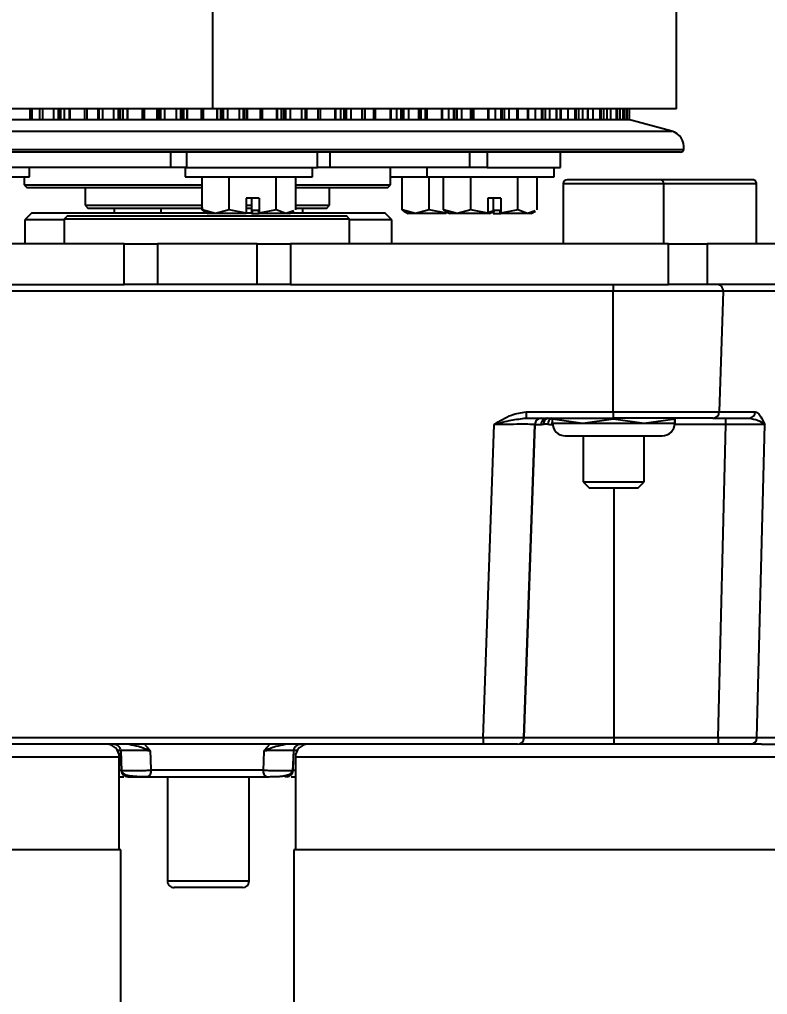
# Model space of a CAD drawing. Header units: inches. Extents: x 0 to 11, y 0 to 8.4.
# Drawn here: x 4.0882 to 4.2793, y 6.2999 to 6.5491 of the extents above; entities that cross this region are included whole.
import ezdxf

# ---------------------------------------------------------------- set-up
doc = ezdxf.new("R2010")
doc.units = ezdxf.units.IN
doc.header["$MEASUREMENT"] = 0
doc.header["$PDSIZE"] = -1
doc.layers.add('DIM', color=3, linetype='Continuous')
doc.layers.add('OBJ', color=50, linetype='Continuous')
doc.dimstyles.get("Standard").update_dxf_attribs({"dimtxt": 0.18, "dimasz": 0.18, "dimexe": 0.18, "dimexo": 0.0625, "dimgap": 0.09, "dimtad": 0, "dimtih": 1, "dimtoh": 1, "dimdec": 4, "dimzin": 0, "dimdsep": 46, "dimtxsty": 'Standard', "dimcen": 0.09, "dimadec": 0, "dimazin": 0, "dimtfac": 1, "dimtdec": 4, "dimtofl": 0, "dimtmove": 0, "dimatfit": 3, "dimfxl": 1, "dimtolj": 1, "dimtzin": 0, "dimarcsym": 0})

# ---------------------------------------------------------------- blocks, each defined once
blk = doc.blocks.new('*D4')
at = {"layer": 'Defpoints', "color": 0, "transparency": 16777216}
for p in [(4.136179561686825, 7.075144194756748), (2.390624809930644, 6.845977528089745), (4.136179775280899, 6.845977528089745)]:
    blk.add_point(p, dxfattribs=at)
at = {"layer": 'DIM', "color": 0, "lineweight": -2, "transparency": 16777216}
for p, q in [((2.390624809930644, 7.205144194756748), (2.390624809930644, 7.335144194756748)), ((4.086179561686826, 7.075144194756748), (2.265624809930644, 7.075144194756748)), ((4.086179775280899, 6.845977528089745), (2.265624809930644, 6.845977528089745)), ((2.390624809930644, 6.715977528089745), (2.390624809930644, 6.585977528089745)), ((2.390624809930644, 6.585977528089745), (2.260624809930644, 6.585977528089745))]:
    blk.add_line(p, q, dxfattribs=at)
at = {"layer": 'DIM', "color": 0, "transparency": 16777216}
for points in [[(2.368958143263977, 7.205144194756748), (2.41229147659731, 7.205144194756748), (2.390624809930644, 7.075144194756748)], [(2.368958143263978, 6.715977528089745), (2.412291476597311, 6.715977528089745), (2.390624809930644, 6.845977528089745)]]:
    blk.add_solid(points, dxfattribs=at)
at = {"layer": 'DIM', "color": 0, "transparency": 16777216, "insert": (2.013124809930646, 6.585977528089742), "char_height": 0.125, "attachment_point": 5}
blk.add_mtext('\\A1;2.75', dxfattribs=at)

msp = doc.modelspace()

# ---------------------------------------------------------------- linework, layer by layer
at = {"color": 7, "linetype": 'Continuous', "lineweight": 25}
for p, q in [((4.137624584524406, 6.526267062210901), (4.137624584524422, 6.575479660636097)), ((4.25605475829323, 6.526267062210864), (4.256054758293245, 6.575479660636061)), ((4.137624584524406, 6.526267062210901), (3.969513108614352, 6.526267062210952)), ((4.09084622572786, 6.526267062210915), (4.09084622572786, 6.523540028089752)), ((4.091338550888675, 6.526267062210915), (4.091338550888675, 6.523540028089752)), ((4.093296194066358, 6.526267062210914), (4.093296194066358, 6.523540028089752)), ((4.093337085103795, 6.526267062210914), (4.093337085103795, 6.523540028089752)), ((4.094095431053186, 6.526267062210914), (4.094095431053186, 6.523540028089752)), ((4.09684510680378, 6.526267062210914), (4.09684510680378, 6.523540028089752)), ((4.09804789549021, 6.526267062210914), (4.09804789549021, 6.523540028089752)), ((4.098536475554452, 6.526267062210913), (4.098536475554452, 6.523540028089752)), ((4.098673712775187, 6.526267062210914), (4.098673712775187, 6.523540028089752)), ((4.099583874616545, 6.526267062210913), (4.099583874616545, 6.523540028089752)), ((4.10085796128682, 6.526267062210913), (4.10085796128682, 6.523540028089752)), ((4.101020457120418, 6.526267062210913), (4.101020457120418, 6.523540028089752)), ((4.104827703136685, 6.526267062210911), (4.104827703136685, 6.523540028089752)), ((4.10535107243679, 6.526267062210911), (4.10535107243679, 6.523540028089752)), ((4.108220749915802, 6.52626706221091), (4.108220749915802, 6.523540028089752)), ((4.108296149218615, 6.52626706221091), (4.108296149218615, 6.523540028089752)), ((4.1083377551746, 6.52626706221091), (4.1083377551746, 6.523540028089752)), ((4.108467702465028, 6.52626706221091), (4.108467702465028, 6.523540028089752)), ((4.109358390979017, 6.52626706221091), (4.109358390979017, 6.523540028089752)), ((4.112244501076326, 6.526267062210909), (4.112244501076326, 6.523540028089752)), ((4.113412255443612, 6.526267062210908), (4.113412255443612, 6.523540028089752)), ((4.113827536846018, 6.526267062210908), (4.113827536846018, 6.523540028089752)), ((4.11392416618116, 6.526267062210908), (4.11392416618116, 6.523540028089752)), ((4.114586056789428, 6.526267062210908), (4.114586056789428, 6.523540028089752)), ((4.115654044057641, 6.526267062210908), (4.115654044057641, 6.523540028089752)), ((4.115800359910041, 6.526267062210908), (4.115800359910041, 6.523540028089752)), ((4.119509534029477, 6.526267062210906), (4.119509534029477, 6.523540028089752)), ((4.12005225626355, 6.526267062210906), (4.12005225626355, 6.523540028089752)), ((4.123266902160616, 6.526267062210906), (4.123266902160616, 6.523540028089752)), ((4.123367278232795, 6.526267062210906), (4.123367278232795, 6.523540028089752)), ((4.123911011538494, 6.526267062210906), (4.123911011538494, 6.523540028089752)), ((4.123991244138652, 6.526267062210906), (4.123991244138652, 6.523540028089752)), ((4.12421736174015, 6.526267062210906), (4.12421736174015, 6.523540028089752)), ((4.125220496309153, 6.526267062210906), (4.125220496309153, 6.523540028089752)), ((4.128178569822758, 6.526267062210904), (4.128178569822758, 6.523540028089752)), ((4.129285204167991, 6.526267062210904), (4.129285204167991, 6.523540028089752)), ((4.129617910208263, 6.526267062210904), (4.129617910208263, 6.523540028089752)), ((4.12967177311814, 6.526267062210904), (4.12967177311814, 6.523540028089752)), ((4.13007060695087, 6.526267062210904), (4.13007060695087, 6.523540028089752)), ((4.130908637746245, 6.526267062210904), (4.130908637746245, 6.523540028089752)), ((4.131035505163084, 6.526267062210904), (4.131035505163084, 6.523540028089752)), ((4.134563750565088, 6.526267062210903), (4.134563750565088, 6.523540028089752)), ((4.135113702215241, 6.526267062210901), (4.135113702215241, 6.523540028089752)), ((4.25605475829323, 6.526267062210864), (4.137624584524406, 6.526267062210901)), ((4.138601506653062, 6.5262670622109), (4.138601506653062, 6.523540028089752)), ((4.13872461725902, 6.5262670622109), (4.138724617259021, 6.523540028089752)), ((4.139519776212583, 6.5262670622109), (4.139519776212583, 6.523540028089752)), ((4.139870876448244, 6.5262670622109), (4.139870876448244, 6.523540028089752)), ((4.139917004747486, 6.5262670622109), (4.139917004747486, 6.523540028089752)), ((4.140234241566485, 6.5262670622109), (4.140234241566485, 6.523540028089752)), ((4.141327413821862, 6.526267062210899), (4.141327413821862, 6.523540028089752)), ((4.144291372277536, 6.526267062210899), (4.144291372277536, 6.523540028089752)), ((4.145312166218103, 6.526267062210899), (4.145312166218103, 6.523540028089752)), ((4.14555486479308, 6.526267062210898), (4.14555486479308, 6.523540028089752)), ((4.145564758069292, 6.526267062210898), (4.145564758069292, 6.523540028089752)), ((4.145691625837714, 6.526267062210898), (4.145691625837714, 6.523540028089752)), ((4.146280979937086, 6.526267062210898), (4.146280979937086, 6.523540028089752)), ((4.146385564909914, 6.526267062210898), (4.146385564909914, 6.523540028089752)), ((4.149654066422456, 6.526267062210897), (4.149654066422456, 6.523540028089752)), ((4.150198962477591, 6.526267062210897), (4.150198962477591, 6.523540028089752)), ((4.153882013668451, 6.526267062210896), (4.153882013668451, 6.523540028089752)), ((4.154025108720685, 6.526267062210896), (4.154025108720685, 6.523540028089752)), ((4.15505393078505, 6.526267062210895), (4.15505393078505, 6.523540028089752)), ((4.155670103091814, 6.526267062210895), (4.155670103091814, 6.523540028089752)), ((4.155759281825627, 6.526267062210895), (4.155759281825627, 6.523540028089752)), ((4.156160551315809, 6.526267062210895), (4.156160551315809, 6.523540028089752)), ((4.157319341595787, 6.526267062210895), (4.157319341595787, 6.523540028089752)), ((4.160222975059426, 6.526267062210894), (4.160222975059426, 6.523540028089752)), ((4.161135125745504, 6.526267062210894), (4.161135125745504, 6.523540028089752)), ((4.161282395370072, 6.526267062210894), (4.161282395370072, 6.523540028089752)), ((4.161427677907652, 6.526267062210894), (4.161427677907652, 6.523540028089752)), ((4.161507644180997, 6.526267062210894), (4.161507644180997, 6.523540028089752)), ((4.164443388881322, 6.526267062210892), (4.164443388881322, 6.523540028089752)), ((4.164971057263983, 6.526267062210892), (4.164971057263983, 6.523540028089752)), ((4.168767081930335, 6.526267062210891), (4.168767081930335, 6.523540028089752)), ((4.168926964921837, 6.526267062210891), (4.168926964921837, 6.523540028089752)), ((4.170166467912162, 6.52626706221089), (4.170166467912162, 6.523540028089752)), ((4.17103394801889, 6.52626706221089), (4.17103394801889, 6.523540028089752)), ((4.171164185081726, 6.52626706221089), (4.171164185081726, 6.523540028089752)), ((4.171640523545758, 6.52626706221089), (4.171640523545758, 6.523540028089752)), ((4.172839046390325, 6.52626706221089), (4.172839046390325, 6.523540028089752)), ((4.175617492488461, 6.52626706221089), (4.175617492488461, 6.523540028089752)), ((4.176400623981007, 6.52626706221089), (4.176400623981007, 6.523540028089752)), ((4.176454181282138, 6.523540028089752), (4.176454181282138, 6.52626706221089)), ((4.178601348916576, 6.526267062210889), (4.178601348916576, 6.523540028089752)), ((4.17910000238704, 6.526267062210889), (4.17910000238704, 6.523540028089752)), ((4.182924203610581, 6.526267062210887), (4.182924203610581, 6.523540028089752)), ((4.183097303019517, 6.526267062210887), (4.183097303019517, 6.523540028089752)), ((4.184519798487218, 6.526267062210886), (4.184519798487218, 6.523540028089752)), ((4.185619208321793, 6.526267062210886), (4.185619208321793, 6.523540028089752)), ((4.185787594432877, 6.526267062210886), (4.185787594432877, 6.523540028089752)), ((4.186328361256598, 6.526267062210886), (4.186328361256598, 6.523540028089752)), ((4.187539843645905, 6.526267062210886), (4.187539843645905, 6.523540028089752)), ((4.190131036483951, 6.526267062210885), (4.190131036483951, 6.523540028089752)), ((4.190767654919507, 6.526267062210885), (4.190767654919507, 6.523540028089752)), ((4.190772046370876, 6.523540028089752), (4.190772046370876, 6.526267062210885)), ((4.191811681096355, 6.526267062210884), (4.191811681096355, 6.523540028089752)), ((4.192270180560091, 6.526267062210884), (4.192270180560091, 6.523540028089752)), ((4.19603713200479, 6.526267062210882), (4.19603713200479, 6.523540028089752)), ((4.196219581076403, 6.526267062210882), (4.196219581076403, 6.523540028089752)), ((4.197793292823333, 6.526267062210882), (4.197793292823333, 6.523540028089752)), ((4.199100073386772, 6.526267062210882), (4.199100073386772, 6.523540028089752)), ((4.199302847078632, 6.526267062210882), (4.199302847078632, 6.523540028089752)), ((4.19989596242479, 6.526267062210882), (4.19989596242479, 6.523540028089752)), ((4.201093341844176, 6.526267062210882), (4.201093341844176, 6.523540028089752)), ((4.203439398455945, 6.526267062210881), (4.203439398455945, 6.523540028089752)), ((4.203920426385284, 6.523540028089752), (4.203920426385284, 6.526267062210881)), ((4.204187391765815, 6.526267062210881), (4.204187391765815, 6.523540028089752)), ((4.207812945961097, 6.52626706221088), (4.207812945961097, 6.523540028089752)), ((4.208000669084616, 6.52626706221088), (4.208000669084616, 6.523540028089752)), ((4.209690442990828, 6.52626706221088), (4.209690442990828, 6.523540028089752)), ((4.211175402964733, 6.526267062210878), (4.211175402964733, 6.523540028089752)), ((4.211408034608167, 6.526267062210878), (4.211408034608167, 6.523540028089752)), ((4.212040249260023, 6.526267062210878), (4.212040249260023, 6.523540028089752)), ((4.213196778231869, 6.526267062210877), (4.213196778231869, 6.523540028089752)), ((4.215245291589397, 6.526267062210877), (4.215245291589397, 6.523540028089752)), ((4.215586260864911, 6.523540028089752), (4.215586260864911, 6.526267062210877)), ((4.217988593254665, 6.526267062210876), (4.217988593254665, 6.523540028089752)), ((4.218177397005714, 6.526267062210876), (4.218177397005714, 6.523540028089752)), ((4.219945486314412, 6.526267062210875), (4.219945486314412, 6.523540028089752)), ((4.221575454146788, 6.526267062210875), (4.221575454146788, 6.523540028089752)), ((4.221832747135294, 6.526267062210875), (4.221832747135294, 6.523540028089752)), ((4.222489938462228, 6.526267062210875), (4.222489938462228, 6.523540028089752)), ((4.223579782040408, 6.526267062210875), (4.223579782040409, 6.523540028089752)), ((4.225284991740354, 6.526267062210874), (4.225284991740354, 6.523540028089752)), ((4.225506855508812, 6.523540028089752), (4.225506855508812, 6.526267062210874)), ((4.226336766739708, 6.526267062210874), (4.226336766739708, 6.523540028089752)), ((4.226522433554476, 6.526267062210873), (4.226522433554476, 6.523540028089752)), ((4.228329342072183, 6.526267062210873), (4.228329342072183, 6.523540028089752)), ((4.230067906975096, 6.526267062210873), (4.230067906975096, 6.523540028089752)), ((4.230344113808475, 6.526267062210873), (4.230344113808475, 6.523540028089752)), ((4.23101160124222, 6.526267062210873), (4.23101160124222, 6.523540028089752)), ((4.232010414122111, 6.526267062210872), (4.232010414122111, 6.523540028089752)), ((4.233334228597551, 6.526267062210872), (4.233334228597551, 6.523540028089752)), ((4.233460600625928, 6.523540028089752), (4.233460600625928, 6.526267062210872)), ((4.234654728780417, 6.526267062210871), (4.234654728780417, 6.523540028089752)), ((4.236463054086829, 6.526267062210871), (4.236463054086829, 6.523540028089752)), ((4.23675200476084, 6.526267062210871), (4.23675200476084, 6.523540028089752)), ((4.237414877735116, 6.526267062210871), (4.237414877735116, 6.523540028089752)), ((4.238300348087469, 6.52626706221087), (4.238300348087469, 6.523540028089752)), ((4.239213195510562, 6.52626706221087), (4.239213195510562, 6.523540028089752)), ((4.239269822693513, 6.523540028089752), (4.239269822693513, 6.52626706221087)), ((4.240618038463173, 6.526267062210868), (4.240618038463173, 6.523540028089752)), ((4.240913278297236, 6.526267062210868), (4.240913278297236, 6.523540028089752)), ((4.241556729325162, 6.526267062210868), (4.241556729325162, 6.523540028089752)), ((4.242309077205501, 6.526267062210868), (4.242309077205501, 6.523540028089751)), ((4.242790566073249, 6.526267062210868), (4.242790566073249, 6.523540028089751)), ((4.242804753290025, 6.523540028089751), (4.242804753290025, 6.526267062210868)), ((4.24334463389204, 6.526267062210868), (4.24334463389204, 6.523540028089751)), ((4.243947053091936, 6.526267062210868), (4.243947053091936, 6.523540028089751)), ((4.243986427738669, 6.526267062210868), (4.243986427738669, 6.523540028089751)), ((4.083024580014569, 6.523540028089752), (4.093538218885001, 6.523540028089752)), ((4.093538218885001, 6.523540028089752), (4.094095431053186, 6.523540028089752)), ((4.094095431053186, 6.523540028089752), (4.09684510680378, 6.523540028089752)), ((4.09684510680378, 6.523540028089752), (4.097562752402253, 6.523540028089752)), ((4.097562752402253, 6.523540028089752), (4.108739341078057, 6.523540028089752)), ((4.108739341078057, 6.523540028089752), (4.109358390979017, 6.523540028089752)), ((4.109358390979017, 6.523540028089752), (4.112244501076326, 6.523540028089752)), ((4.112244501076326, 6.523540028089752), (4.112963565268342, 6.523540028089752)), ((4.112963565268342, 6.523540028089752), (4.124553437227257, 6.523540028089752)), ((4.124553437227257, 6.523540028089752), (4.125220496309153, 6.523540028089752)), ((4.125220496309153, 6.523540028089752), (4.128178569822758, 6.523540028089752)), ((4.128178569822758, 6.523540028089752), (4.128882989902485, 6.523540028089752)), ((4.128882989902485, 6.523540028089752), (4.140627246556636, 6.523540028089752)), ((4.140627246556636, 6.523540028089752), (4.141327413821862, 6.523540028089752)), ((4.141327413821862, 6.523540028089752), (4.144291372277536, 6.523540028089752)), ((4.144291372277536, 6.523540028089752), (4.144965412664414, 6.523540028089752)), ((4.144965412664414, 6.523540028089752), (4.156601706726945, 6.523540028089752)), ((4.156601706726945, 6.523540028089752), (4.157319341595787, 6.523540028089752)), ((4.157319341595787, 6.523540028089752), (4.160222975059426, 6.523540028089752)), ((4.160222975059426, 6.523540028089752), (4.160851578805028, 6.523540028089752)), ((4.160851578805028, 6.523540028089752), (4.172119974694981, 6.523540028089752)), ((4.172119974694981, 6.523540028089752), (4.172839046390325, 6.523540028089752)), ((4.172839046390325, 6.523540028089752), (4.175617492488461, 6.523540028089752)), ((4.175617492488461, 6.523540028089752), (4.176186617623848, 6.523540028089752)), ((4.176186617623848, 6.523540028089752), (4.186835397997505, 6.523540028089752)), ((4.186835397997505, 6.523540028089752), (4.187539843645905, 6.523540028089752)), ((4.187539843645905, 6.523540028089752), (4.190131036483951, 6.523540028089752)), ((4.190131036483951, 6.523540028089752), (4.190627969694048, 6.523540028089752)), ((4.190627969694048, 6.523540028089752), (4.200419258394441, 6.523540028089752)), ((4.200419258394441, 6.523540028089752), (4.201093341844176, 6.523540028089752)), ((4.201093341844176, 6.523540028089752), (4.203439398455945, 6.523540028089752)), ((4.203439398455945, 6.523540028089752), (4.203853039073997, 6.523540028089752)), ((4.203853039073997, 6.523540028089752), (4.212568114891177, 6.523540028089752)), ((4.212568114891177, 6.523540028089752), (4.213196778231869, 6.523540028089752)), ((4.213196778231869, 6.523540028089752), (4.215245291589397, 6.523540028089752)), ((4.215245291589397, 6.523540028089752), (4.215566399567516, 6.523540028089752)), ((4.215566399567516, 6.523540028089752), (4.223010582108957, 6.523540028089752)), ((4.223010582108957, 6.523540028089752), (4.223579782040409, 6.523540028089752)), ((4.223579782040409, 6.523540028089752), (4.225284991740354, 6.523540028089752)), ((4.225284991740354, 6.523540028089752), (4.225506394056925, 6.523540028089752)), ((4.225506394056925, 6.523540028089752), (4.231513392585793, 6.523540028089752)), ((4.231513392585793, 6.523540028089752), (4.232010414122111, 6.523540028089752)), ((4.232010414122111, 6.523540028089752), (4.233334228597551, 6.523540028089752)), ((4.233334228597551, 6.523540028089752), (4.233460600625928, 6.523540028089752)), ((4.233450979490678, 6.523540028089752), (4.237886607586103, 6.523540028089752)), ((4.237886607586103, 6.523540028089752), (4.238300348087469, 6.523540028089752)), ((4.238300348087469, 6.523540028089752), (4.239213195510562, 6.523540028089752)), ((4.239213195510562, 6.523540028089752), (4.239269822693513, 6.523540028089752)), ((4.239222686958217, 6.523540028089752), (4.241987860018201, 6.523540028089752)), ((4.241987860018201, 6.523540028089752), (4.242309077205501, 6.523540028089751)), ((4.242309077205501, 6.523540028089751), (4.242790566073249, 6.523540028089751)), ((4.242790566073249, 6.523540028089751), (4.242804753290025, 6.523540028089751)), ((4.242804753290025, 6.523540028089751), (4.243725534679871, 6.523540028089751)), ((4.243725534679871, 6.523540028089751), (4.243947053091936, 6.523540028089751)), ((4.254853654542392, 6.520574393197952), (4.243785754449496, 6.523540028089751)), ((4.243947053091936, 6.523540028089751), (4.243986427738669, 6.523540028089751)), ((4.017505896019916, 6.520574393197952), (4.254853654542392, 6.520574393197952)), ((4.014466636550636, 6.515912609548419), (4.257892914011671, 6.515912609548419)), ((4.248117230991561, 6.515206694756419), (4.015290170982078, 6.515206694756418)), ((4.12682125809882, 6.511248361423084), (4.12682125809882, 6.515206694756419)), ((4.13086743468886, 6.515206694756419), (4.13086743468886, 6.511248361423084)), ((4.164348602420534, 6.511248361423084), (4.164348602420534, 6.515206694756419)), ((4.167493319584082, 6.515206694756419), (4.167493319584082, 6.511248361423084)), ((4.203212767738493, 6.511248361423084), (4.203212767738494, 6.515206694756419)), ((4.207653931700717, 6.515206694756419), (4.207653931700717, 6.511248361423084)), ((4.226436109019105, 6.511248361423084), (4.226436109019105, 6.515206694756419)), ((4.257069379580229, 6.515206694756418), (4.248117230991561, 6.515206694756419)), ((4.12682125809882, 6.511248361423084), (4.084956581891921, 6.511248361423084)), ((4.090708696292352, 6.50889836142316), (4.090708696292352, 6.51124836142316)), ((4.13086743468886, 6.511248361423084), (4.12682125809882, 6.511248361423084)), ((4.130548363363617, 6.511248361423187), (4.130548363363617, 6.508898361423187)), ((4.13086743468886, 6.511248361423084), (4.164348602420534, 6.511248361423084)), ((4.163048363363616, 6.508898361423187), (4.163048363363616, 6.511248361423187)), ((4.167493319584082, 6.511248361423084), (4.164348602420534, 6.511248361423084)), ((4.203212767738493, 6.511248361423084), (4.167493319584082, 6.511248361423084)), ((4.183013108614483, 6.506873361423084), (4.183013108614483, 6.511248361423084)), ((4.192269442363474, 6.511248361423203), (4.192269442363474, 6.508898361423203)), ((4.207653931700717, 6.511248361423084), (4.203212767738493, 6.511248361423084)), ((4.207653931700717, 6.511248361423084), (4.226436109019105, 6.511248361423084)), ((4.224769442363475, 6.508898361423203), (4.224769442363475, 6.511248361423203)), ((4.062763856284685, 6.50889836142316), (4.090708696292352, 6.50889836142316)), ((4.089346441947816, 6.50889836142316), (4.089346441947816, 6.506873361423084)), ((4.130548363363617, 6.508898361423187), (4.148312955814688, 6.508898361423187)), ((4.134822592712848, 6.500428740563573), (4.134822592712848, 6.508898361423187)), ((4.141781370635074, 6.500428740563573), (4.141781370635074, 6.508898361423187)), ((4.148312955814688, 6.508898361423187), (4.163048363363616, 6.508898361423187)), ((4.153757141285841, 6.500428740563573), (4.153757141285841, 6.508898361423187)), ((4.158774134014385, 6.500428740563573), (4.158774134014385, 6.508898361423187)), ((4.183013108614483, 6.508898361423183), (4.192269442363474, 6.508898361423183)), ((4.185925083641295, 6.500428740563569), (4.185925083641295, 6.508898361423183)), ((4.192269442363474, 6.508898361423203), (4.210034034814546, 6.508898361423204)), ((4.192883861563519, 6.500428740563569), (4.192883861563519, 6.508898361423183)), ((4.196543671712707, 6.500428740563589), (4.196543671712707, 6.508898361423203)), ((4.203502449634931, 6.500428740563589), (4.203502449634931, 6.508898361423204)), ((4.210034034814546, 6.508898361423204), (4.224769442363475, 6.508898361423203)), ((4.215478220285699, 6.500428740563589), (4.215478220285699, 6.508898361423203)), ((4.220495213014242, 6.500428740563589), (4.220495213014242, 6.508898361423203)), ((4.089346441947816, 6.506873361423084), (4.09017977528115, 6.506040028089751)), ((4.089346441947816, 6.506873361423084), (4.134822592712848, 6.506873361423085)), ((4.158774134014385, 6.506873361423085), (4.179544994368152, 6.506873361423084)), ((4.179544994368152, 6.506873361423084), (4.183013108614483, 6.506873361423084)), ((4.18217977528115, 6.506040028089751), (4.183013108614483, 6.506873361423084)), ((4.227110251174123, 6.507102528090179), (4.227110251174123, 6.491810861423514)), ((4.252860251174123, 6.507102528090179), (4.227110261993906, 6.507102528090179)), ((4.252860251174122, 6.491810861423514), (4.252860251174122, 6.507102528090179)), ((4.276533093601383, 6.507102528090178), (4.252860251174122, 6.507102528090178)), ((4.276533093601383, 6.491810861423511), (4.276533093601383, 6.507102528090178)), ((4.134822592712848, 6.506040028089752), (4.09017977528115, 6.506040028089751)), ((4.10492977528115, 6.506040028089751), (4.10492977528115, 6.501665028089752)), ((4.178773371252725, 6.506040028089751), (4.158774134014385, 6.506040028089752)), ((4.16742977528115, 6.501665028089752), (4.16742977528115, 6.506040028089751)), ((4.18217977528115, 6.506040028089751), (4.178773371252725, 6.506040028089751)), ((4.10492977528115, 6.501665028089752), (4.105763108614483, 6.500831694756418)), ((4.10492977528115, 6.501665028089752), (4.134822592712848, 6.501665028089752)), ((4.14942866741861, 6.503415028089854), (4.146109844502303, 6.503415028089854)), ((4.146109844502303, 6.503415028089854), (4.146109844502303, 6.499574854993929)), ((4.146109844502303, 6.501665028089752), (4.14748688222493, 6.501665028089752)), ((4.14748688222493, 6.503415028089854), (4.14748688222493, 6.499574854993928)), ((4.14942866741861, 6.503415028089854), (4.14942866741861, 6.499574854993929)), ((4.158774134014385, 6.501665028089752), (4.165115642109665, 6.501665028089752)), ((4.165115642109665, 6.501665028089752), (4.16742977528115, 6.501665028089752)), ((4.166596441947816, 6.500831694756418), (4.16742977528115, 6.501665028089752)), ((4.211149746418469, 6.503415028089869), (4.207830923502161, 6.503415028089869)), ((4.207830923502161, 6.503415028089869), (4.207830923502161, 6.499574854993944)), ((4.209207961224788, 6.503415028089869), (4.209207961224788, 6.499574854993944)), ((4.211149746418469, 6.503415028089869), (4.211149746418469, 6.499574854993944)), ((4.091211077420519, 6.499602528090179), (4.089544410753852, 6.497935861423512)), ((4.136201274737264, 6.499602528090179), (4.091211077420519, 6.499602528090179)), ((4.100448046973916, 6.498894194756846), (4.099614713640583, 6.498060861423513)), ((4.100448046973916, 6.498894194756846), (4.101679679893875, 6.498894194756846)), ((4.101679679893875, 6.498894194756846), (4.171698046973916, 6.498894194756846)), ((4.135133299134621, 6.500831694756418), (4.105763108614483, 6.500831694756418)), ((4.112363230402369, 6.500831694756418), (4.112363230402369, 6.499602528090179)), ((4.124337302521352, 6.500831694756418), (4.124337302521352, 6.499602528090179)), ((4.138301981673961, 6.499498361423186), (4.134822592712848, 6.500428740563573)), ((4.134822592712848, 6.500428740563573), (4.135332677384427, 6.500239554665189)), ((4.135273986124214, 6.50013789842054), (4.13638169669695, 6.499498361423186)), ((4.138301981673961, 6.499498361423186), (4.13638169669695, 6.499498361423186)), ((4.141781370635074, 6.500428740563573), (4.138301981673961, 6.499498361423186)), ((4.146097336506901, 6.499498361423186), (4.138301981673961, 6.499498361423186)), ((4.146109844502303, 6.499574854993929), (4.141781370635074, 6.500428740563573)), ((4.146109844502303, 6.499574854993929), (4.146097336506901, 6.499498361423186)), ((4.14748688222493, 6.500831694756418), (4.146109844502303, 6.500831694756418)), ((4.14748688222493, 6.499602528090179), (4.146109844502303, 6.499602528090179)), ((4.14748688222493, 6.499574854993928), (4.147499390220332, 6.499498361423186)), ((4.147499390220332, 6.499498361423186), (4.147574222016808, 6.499498361423186)), ((4.147574222016808, 6.499498361423186), (4.14939414174381, 6.499498361423186)), ((4.147653200631527, 6.50033169475652), (4.149262349012015, 6.50033169475652)), ((4.149341327626733, 6.499498361423186), (4.149416159423208, 6.499498361423186)), ((4.149416159423208, 6.499498361423186), (4.14942866741861, 6.499574854993929)), ((4.156265637650113, 6.499498361423186), (4.149416159423208, 6.499498361423186)), ((4.153757141285841, 6.500428740563573), (4.14942866741861, 6.499574854993929)), ((4.156265637650113, 6.499498361423186), (4.153757141285841, 6.500428740563573)), ((4.158264049342806, 6.500239554665189), (4.156265637650113, 6.499498361423186)), ((4.157215030030283, 6.499498361423186), (4.156265637650113, 6.499498361423186)), ((4.157215030030283, 6.499498361423186), (4.158322740603019, 6.50013789842054)), ((4.181627744087186, 6.499602528090179), (4.157395451989969, 6.499602528090179)), ((4.164344018994238, 6.500831694756418), (4.15857376715328, 6.500831694756418)), ((4.160475591105335, 6.500831694756418), (4.160475591105335, 6.499602528090179)), ((4.166596441947816, 6.500831694756418), (4.164344018994238, 6.500831694756418)), ((4.17253138030725, 6.498060861423513), (4.171698046973916, 6.498894194756846)), ((4.183294410753852, 6.497935861423512), (4.181627744087186, 6.499602528090179)), ((4.189404472602407, 6.499498361423183), (4.185925083641295, 6.500428740563569)), ((4.185925083641295, 6.500428740563569), (4.186435168312873, 6.500239554665185)), ((4.186376477052661, 6.500137898420536), (4.187484187625396, 6.499498361423183)), ((4.189404472602407, 6.499498361423183), (4.187484187625396, 6.499498361423183)), ((4.192883861563519, 6.500428740563569), (4.189404472602407, 6.499498361423183)), ((4.197199827435347, 6.499498361423183), (4.189404472602407, 6.499498361423183)), ((4.197212335430749, 6.499574854993925), (4.192883861563519, 6.500428740563569)), ((4.200023060673819, 6.499498361423203), (4.196543671712707, 6.500428740563589)), ((4.196543671712707, 6.500428740563589), (4.197053756384285, 6.500239554665205)), ((4.196995065124073, 6.500137898420555), (4.198102775696808, 6.499498361423203)), ((4.197212335430749, 6.499574854993925), (4.197199827435347, 6.499498361423183)), ((4.200023060673819, 6.499498361423203), (4.198102775696808, 6.499498361423203)), ((4.203502449634931, 6.500428740563589), (4.200023060673819, 6.499498361423203)), ((4.207818415506758, 6.499498361423203), (4.200023060673819, 6.499498361423203)), ((4.207830923502161, 6.499574854993944), (4.203502449634931, 6.500428740563589)), ((4.207830923502161, 6.499574854993944), (4.207818415506758, 6.499498361423203)), ((4.20831752095873, 6.499498361423183), (4.207818415506758, 6.499498361423183)), ((4.209366540271252, 6.500239554665185), (4.207830923502161, 6.499670007971821)), ((4.20831752095873, 6.499498361423183), (4.209207961224788, 6.500012457350489)), ((4.209207961224788, 6.499574854993944), (4.20922046922019, 6.499498361423202)), ((4.20922046922019, 6.499498361423202), (4.209295301016666, 6.499498361423202)), ((4.209295301016666, 6.499498361423202), (4.211137238423067, 6.499498361423203)), ((4.209374279631384, 6.500331694756537), (4.210983428011873, 6.500331694756537)), ((4.21106240662659, 6.499498361423203), (4.211137238423067, 6.499498361423203)), ((4.211137238423067, 6.499498361423203), (4.211149746418469, 6.499574854993944)), ((4.21798671664997, 6.499498361423203), (4.211137238423067, 6.499498361423203)), ((4.215478220285699, 6.500428740563589), (4.211149746418469, 6.499574854993944)), ((4.21798671664997, 6.499498361423203), (4.215478220285699, 6.500428740563589)), ((4.219985128342664, 6.500239554665205), (4.21798671664997, 6.499498361423203)), ((4.218936109030141, 6.499498361423203), (4.21798671664997, 6.499498361423203)), ((4.218936109030141, 6.499498361423203), (4.220043819602878, 6.500137898420556)), ((4.089544410753852, 6.497935861423512), (4.089544410753852, 6.491810861423216)), ((4.099614713640583, 6.497935861423512), (4.089544410753852, 6.497935861423512)), ((4.099614713640583, 6.498060861423513), (4.099614713640583, 6.491810861423208)), ((4.100875156687325, 6.498060861423513), (4.099614713640583, 6.498060861423513)), ((4.17253138030725, 6.498060861423513), (4.100875156687325, 6.498060861423513)), ((4.17253138030725, 6.491810861423208), (4.17253138030725, 6.498060861423513)), ((4.183294410753852, 6.497935861423512), (4.17253138030725, 6.497935861423512)), ((4.183294410753852, 6.491810861423212), (4.183294410753852, 6.497935861423512)), ((4.114892022868473, 6.491810861423199), (4.018349396601012, 6.491810861423263)), ((4.114892022868472, 6.481394194756533), (4.114892022868473, 6.491810861423199)), ((4.114892022868473, 6.491810861423199), (4.12340712383349, 6.491810861423199)), ((4.12340712383349, 6.491810861423199), (4.12340712383349, 6.481394194756532)), ((4.148952426728543, 6.491810861423197), (4.12340712383349, 6.491810861423199)), ((4.148952426728543, 6.48139419475653), (4.148952426728543, 6.491810861423197)), ((4.148952426728543, 6.491810861423197), (4.157467527693561, 6.491810861423202)), ((4.157467527693561, 6.491810861423202), (4.15746752769356, 6.481394194756535)), ((4.254010153961022, 6.491810861423245), (4.157467527693561, 6.491810861423202)), ((4.254010153961021, 6.481394194756578), (4.254010153961022, 6.491810861423245)), ((4.254010153961022, 6.491810861423245), (4.263859305790181, 6.491810861423245)), ((4.263859305790181, 6.491810861423245), (4.26385930579018, 6.481394194756578)), ((4.290010759575785, 6.491810861423241), (4.263859305790181, 6.491810861423245)), ((4.018349396601011, 6.481394194756597), (4.114892022868472, 6.481394194756533)), ((4.122379288818808, 6.481394194756538), (4.114892022868472, 6.481394194756533)), ((4.150050331473798, 6.481394194756536), (4.122379288818808, 6.481394194756538)), ((4.15746752769356, 6.481394194756535), (4.150050331473798, 6.481394194756536)), ((4.15746752769356, 6.481394194756535), (4.254010153961021, 6.481394194756578)), ((4.26385930579018, 6.481394194756578), (4.254010153961021, 6.481394194756578)), ((4.290010759575785, 6.481394194756575), (4.26385930579018, 6.481394194756578)), ((4.239908866293774, 6.479669362262341), (4.031576233269727, 6.479669362262341)), ((4.267985677892879, 6.479669362262341), (4.239908866293774, 6.479669362262341)), ((4.239911658094894, 6.448836028929009), (4.239908866293774, 6.479669362262341)), ((4.267985677892879, 6.479669362262341), (4.266962286583881, 6.448836028929009)), ((4.286690724835853, 6.479669362262331), (4.267985677892879, 6.479669362262341)), ((4.217649168823726, 6.448836028929009), (4.239911658094894, 6.448836028929009)), ((4.239911658094894, 6.448836028929009), (4.266962286583881, 6.448836028929009)), ((4.266962286583881, 6.448836028929009), (4.276167088055811, 6.448836028796682)), ((4.21765348763576, 6.447227528090179), (4.239915976906928, 6.447227528090179)), ((4.224342681725064, 6.447078643388624), (4.224342681725064, 6.447227528090179)), ((4.224342681725064, 6.447078643388624), (4.232146367266306, 6.445951486423516)), ((4.224360280908352, 6.445951486423516), (4.224342681725064, 6.447078643388624)), ((4.232146367266306, 6.445951486423516), (4.239950052807547, 6.447078643388624)), ((4.239950052807547, 6.447078643388624), (4.247771337532077, 6.445951486423516)), ((4.247771337532077, 6.445951486423516), (4.255592622256606, 6.447078643388624)), ((4.255592622256606, 6.447078643388624), (4.255610221439894, 6.445951486423516)), ((4.255610221439894, 6.445951486423516), (4.255627820623182, 6.447078643388624)), ((4.265379138462143, 6.447227528090179), (4.274583939938466, 6.447227528090179)), ((4.206648497648239, 6.365502695595675), (4.209438958067572, 6.44561902721977)), ((4.217085776344097, 6.365502695595675), (4.219876236764529, 6.445619027251366)), ((4.217124831439683, 6.365502695595675), (4.219922545985452, 6.445619027251372)), ((4.219922545985449, 6.44561902725135), (4.219876236764529, 6.44561902725135)), ((4.219922545985452, 6.445619027251372), (4.221405965527872, 6.445619027251394)), ((4.224360280908352, 6.445951486423516), (4.232146367266306, 6.445951486423516)), ((4.232146367266306, 6.445951486423516), (4.247771337532077, 6.445951486423516)), ((4.247771337532077, 6.445951486423516), (4.255610221439894, 6.445951486423516)), ((4.268690264407718, 6.44561902725135), (4.255593229399999, 6.44561902725135)), ((4.266663377308157, 6.365502695595675), (4.268690264408185, 6.445619027269813)), ((4.276585045644226, 6.365502695595675), (4.278611932743787, 6.445619027251349)), ((4.227615459507456, 6.442696278090183), (4.252355042840789, 6.442696278090183)), ((4.232172751174123, 6.442696278090183), (4.232172751174123, 6.430951281371019)), ((4.247797751174122, 6.430951281371019), (4.247797751174122, 6.442696278090183)), ((4.232172751174123, 6.430951281371019), (4.233813171121629, 6.429310861423513)), ((4.232172751174123, 6.430951281371019), (4.247797744608721, 6.430951281371019)), ((4.246157326039776, 6.429310861423513), (4.233813171121629, 6.429310861423513)), ((4.240038747890937, 6.429310861424013), (4.240044525395007, 6.365502695595739)), ((4.246157331226616, 6.429310861423513), (4.247797751174122, 6.430951281371019)), ((4.206648497648239, 6.365502695595675), (4.06485727633437, 6.365502695595675)), ((4.217124831439683, 6.365502695595675), (4.217085776344097, 6.365502695595675)), ((4.240044525395007, 6.365502695595739), (4.217124831439683, 6.365502695595675)), ((4.266663377308157, 6.365502695595675), (4.240044525395007, 6.365502695595675)), ((4.2829014110701, 6.365502695595675), (4.276585045644226, 6.365502695595675)), ((4.206652816460274, 6.363894194756846), (4.064861595146403, 6.363894194756846)), ((4.113990535208211, 6.362285693918017), (4.11322198413966, 6.362285693918017)), ((4.114044377237073, 6.362294554973704), (4.114241710548385, 6.356988456001368)), ((4.121654731076706, 6.362227528090184), (4.120166312478648, 6.363894194756846)), ((4.152108805072627, 6.363894194756845), (4.150625125773236, 6.362227528090209)), ((4.158059310653942, 6.356988606088893), (4.158256070550292, 6.362294511216562)), ((4.159137566422827, 6.362285693918022), (4.158315288525569, 6.362285693918022)), ((4.26666769612019, 6.363894194756846), (4.240048844207041, 6.363894194756846)), ((4.277735744067281, 6.363894194756848), (4.275001897522488, 6.363894194756846)), ((4.277735744067281, 6.363894194756848), (4.364565174864233, 6.363894194756848)), ((4.113680202469909, 6.360613354861832), (3.904513535803239, 6.360613354861832)), ((4.113680202469909, 6.336894194756848), (4.113680202469909, 6.360613354861832)), ((4.158679348092576, 6.360613354861836), (4.158679348092576, 6.336894194756852)), ((4.367846014759246, 6.360613354861836), (4.158679348092576, 6.360613354861836)), ((4.114180156503558, 6.357169362262342), (4.113680202469909, 6.357169362262342)), ((4.1504673514053, 6.357227528090179), (4.12181296228061, 6.357227528090179)), ((4.158679348092576, 6.357169362262341), (4.158126186799457, 6.357169362262341)), ((4.126002744087184, 6.355560861423512), (4.126002744087184, 6.328894194756845)), ((4.146836077420518, 6.328894194756845), (4.146836077420518, 6.355560861423512)), ((4.156464647562121, 6.355560861423513), (4.156461869833409, 6.355560861423513)), ((4.157612941525375, 6.355560861423512), (4.158679348092576, 6.355560861423512)), ((4.114096869136576, 6.336894194756848), (4.008824618130513, 6.336894194756848)), ((4.114096869136576, 6.014894194756851), (4.114096869136576, 6.336894194756848)), ((4.15826268142591, 6.336894194756852), (4.15826268142591, 6.014894194756855)), ((4.262990430419849, 6.336894194756852), (4.15826268142591, 6.336894194756852)), ((4.368262681425914, 6.336894194756852), (4.262990430419849, 6.336894194756852)), ((4.128175109153438, 6.328894194756845), (4.126002744087184, 6.328894194756845)), ((4.129494197409504, 6.327227528090179), (4.127669410753851, 6.327227528090179)), ((4.146836077420518, 6.328894194756845), (4.128175109153438, 6.328894194756845)), ((4.145169410753851, 6.327227528090179), (4.129494197409504, 6.327227528090179))]:
    msp.add_line(p, q, dxfattribs=at)
at = {"color": 7, "linetype": 'Continuous', "lineweight": 25, "flags": 128}
for points in [[(4.113990535208211, 6.362285693918066), (4.114096759560128, 6.359420553769393), (4.114180156503563, 6.357169362262342)], [(4.12181296228061, 6.357227528090179), (4.121724383846997, 6.360027533424041), (4.121654729749587, 6.362227528090184)], [(4.150625126636914, 6.362227528090209), (4.150536741860547, 6.359427533368316), (4.1504673514053, 6.357227528090179)], [(4.158126186799453, 6.357169362262342), (4.158232048339748, 6.360034513627615), (4.158315288525567, 6.362285693918018)], [(4.15645897839725, 6.355629029732937), (4.156305208714431, 6.355591482784432), (4.155987193722137, 6.355560861423512)]]:
    msp.add_lwpolyline(points, dxfattribs=at)
at = {"color": 7, "linetype": 'Continuous', "lineweight": 25}
for centre, radius, start, end in [((4.253775241854465, 6.516549702255081), 0.004166666666666985, 351.2048461803204, 75.0000000000014), ((4.257069379580229, 6.516040028089751), 0.0008333333333338964, 270.0000000000008, 351.2048461803381), ((4.22815191784079, 6.507102528090179), 0.001041666666666607, 90, 180), ((4.251818584507456, 6.507102528090179), 0.001041666666667496, 0, 90), ((4.275491426934718, 6.507102528090179), 0.001041666666665719, 359.999999999952, 90), ((4.408152333903767, 6.480110518712662), 0.1682440459940511, 179.5628378241644, 180.1502367083719), ((4.266358189482168, 6.479764529378386), 0.001630268476962657, 356.6534495770392, 88.44146851869893), ((4.370838455582328, 6.448443084735236), 0.1531897907262381, 179.8530315338266, 180.4546451566829), ((4.393100944869478, 6.448443084735278), 0.1531897907422198, 179.8530315338579, 180.4546451566514), ((4.265338765779609, 6.448850612353137), 0.001623586301420625, 271.4248843862721, 359.485349261215), ((4.274543567260422, 6.448850612345485), 0.001623586293658163, 271.4248842345637, 359.48534485889), ((4.22154188521414, 6.445560864456326), 0.001666663633856483, 90.00009179857794, 178.0001006827551), ((4.221588194435058, 6.44556086445633), 0.001666663633851514, 90.00009179848635, 178.0001006827182), ((4.223009538272156, 6.44562510762915), 0.001603584271940975, 92.18302755725442, 180.2172513313821), ((4.223666385399377, 6.445824269309005), 0.001519920171927352, 112.5948054981293, 184.1963541550591), ((4.224918346006279, 6.445591481688641), 0.001777655330909166, 113.0242363102901, 176.0971512784938), ((4.226163370562254, 6.445573923048797), 0.002001376932381824, 155.7543717404097, 178.7086394297261), ((4.115500980077798, 6.446011971456326), 0.1531897882975444, 359.8530315342173, 0.4546451597001248), ((4.227615459507456, 6.445951486423516), 0.003255208333333925, 180, 270.0000000000008), ((4.252355042840789, 6.445951486423516), 0.003255208333333037, 270.0000000000008, 0), ((4.359837784422668, 6.365109751402031), 0.1531897907420641, 179.8530315338895, 180.4546451566837), ((4.215420127894486, 6.365560858390698), 0.001666663633855894, 270.0000917985788, 358.0001006833356), ((4.215459182990073, 6.365560858390698), 0.001666663633854975, 270.0000917985482, 358.0001006833651), ((4.393233812182484, 6.36510975140208), 0.1531897907551132, 179.8530315338971, 180.4546451566636), ((4.419852664040286, 6.365109751401832), 0.1531897906997653, 179.8530315337746, 180.4546451567349), ((4.274961524839956, 6.365517279019805), 0.001623586301420173, 271.4248843862087, 359.4853492611521), ((4.110399362574896, 6.360613354861832), 0.003280839895013266, 0, 90), ((4.16196018798759, 6.360613354861836), 0.003280839895014154, 90, 180), ((4.115841473833375, 6.357223040989894), 0.001662184308716057, 181.8506367566022, 269.8631344235087), ((4.120346025476716, 6.356907675555054), 0.001501402421352642, 296.228660833925, 12.30032017278663), ((4.151931899383645, 6.356909506612987), 0.001498678898523131, 167.748619895684, 244.1435274417009), ((4.156464432423693, 6.357223493388363), 0.00166263579420684, 270.1229708085334, 358.1342677361326), ((4.127669410753851, 6.328894194756845), 0.001666666666666927, 180, 270.0000000000008), ((4.145169410753851, 6.328894194756845), 0.001666666666666927, 270.0000000000008, 0)]:
    msp.add_arc(centre, radius, start, end, dxfattribs=at)
for points, knots in [([(4.251816446099049, 6.508144194756848), (4.251817158510566, 6.508144194756848), (4.251974860965203, 6.508144194756836), (4.25136019518745, 6.508144194756852), (4.249803004864447, 6.508144194756845), (4.247081468400764, 6.508144194756848), (4.243813832393867, 6.508144194756846), (4.239968894280797, 6.508144194756846), (4.236129946431498, 6.508144194756846), (4.232854855227655, 6.508144194756848), (4.230183086730273, 6.508144194756846), (4.228451683276539, 6.508144194756846), (4.228243739012344, 6.508144194756848), (4.228151927785185, 6.508144194756846)], [0, 0, 0, 0, 0.0004101182576273169, 0.09078552832054253, 0.2051023844287475, 0.2954777944916632, 0.3951457789256322, 0.5002050591288137, 0.6052643393319981, 0.7049323237659657, 0.795307733828879, 0.9096245899370857, 1, 1, 1, 1]), ([(4.27548928852631, 6.508144194756845), (4.275490000937826, 6.508144194756845), (4.275647703392439, 6.508144194756903), (4.275033037614724, 6.508144194756812), (4.273475847291704, 6.508144194756852), (4.270754310828026, 6.508144194756843), (4.267486674821127, 6.508144194756845), (4.263641736708057, 6.508144194756845), (4.259802788858758, 6.508144194756845), (4.256527697654914, 6.508144194756845), (4.253855929157533, 6.508144194756845), (4.2521245257038, 6.508144194756845), (4.251916581439604, 6.508144194756845), (4.251824770212447, 6.508144194756845)], [0, 0, 0, 0, 0.0004101182576271644, 0.09078552832054292, 0.2051023844287476, 0.2954777944916632, 0.3951457789256325, 0.5002050591288139, 0.6052643393319981, 0.7049323237659656, 0.7953077338288786, 0.9096245899370855, 1, 1, 1, 1]), ([(4.147653200631526, 6.50033169475652), (4.14763844995425, 6.50017622619628), (4.147612109484131, 6.499898604030938), (4.147585798733217, 6.499620657672901), (4.147574222016808, 6.499498361423186)], [0, 0, 0, 0, 0.5600005318339855, 1, 1, 1, 1]), ([(4.149341327626733, 6.499498361423186), (4.149326593024817, 6.499654005135431), (4.149300281242147, 6.499931940267584), (4.149273939413149, 6.500209547578092), (4.149262349012015, 6.50033169475652)], [0, 0, 0, 0, 0.5600001375833283, 0.9999999999999999, 0.9999999999999999, 0.9999999999999999, 0.9999999999999999]), ([(4.209374279631383, 6.500331694756537), (4.209359528954108, 6.500176226196296), (4.209333188483989, 6.499898604030954), (4.209306877733075, 6.499620657672918), (4.209295301016666, 6.499498361423203)], [0, 0, 0, 0, 0.5600005318339855, 1, 1, 1, 1]), ([(4.21106240662659, 6.499498361423203), (4.211047672024676, 6.499654005135447), (4.211021360242006, 6.499931940267601), (4.210995018413008, 6.500209547578107), (4.210983428011873, 6.500331694756537)], [0, 0, 0, 0, 0.5600001375833283, 0.9999999999999999, 0.9999999999999999, 0.9999999999999999, 0.9999999999999999]), ([(4.20943895807273, 6.445619027274259), (4.210156304796343, 6.446054724764964), (4.211596270177414, 6.446929321780019), (4.214244075300002, 6.448330937390991), (4.216369405494401, 6.44864619636676), (4.217649168823726, 6.448836028929009)], [0, 0, 0, 0, 0.2831281350830758, 0.5683370391276139, 1, 1, 1, 1]), ([(4.276167088055811, 6.448836028796682), (4.27640727136206, 6.44876165056193), (4.276915850522141, 6.448604157434081), (4.277739418021484, 6.447440544083685), (4.278283917673584, 6.446303811432943), (4.278611932124483, 6.445619027274105)], [0, 0, 0, 0, 0.2624243784033139, 0.5556737978050543, 1, 1, 1, 1]), ([(4.209438958068671, 6.44561902725135), (4.210905099574351, 6.446021402586453), (4.213666430465076, 6.4467792362868), (4.216380476834881, 6.447084394876077), (4.21765348763576, 6.447227528090179)], [0, 0, 0, 0, 0.5309546605238645, 1, 1, 1, 1]), ([(4.265379138462143, 6.447227528090179), (4.264129629024731, 6.447227528090179), (4.261574252453764, 6.447227528090179), (4.254718246700924, 6.447227528090179), (4.247230252889016, 6.447227528090179), (4.242318023095995, 6.447227528090179), (4.239915976906928, 6.447227528090179)], [0, 0, 0, 0, 0.2744175396598676, 0.5612123690405076, 0.7854359015830321, 1, 1, 1, 1]), ([(4.274583939938466, 6.447227528090179), (4.275369374516901, 6.447084426311291), (4.277043930244902, 6.446779331641278), (4.278068126230366, 6.446021438016157), (4.278611932743788, 6.44561902725135)], [0, 0, 0, 0, 0.469040573151253, 1, 1, 1, 1]), ([(4.219876236764529, 6.445619027251366), (4.219832379801525, 6.445622619769727), (4.219745826371374, 6.445629709745087), (4.218895405720564, 6.445638890008788), (4.216995529115549, 6.445645812505208), (4.214157681172259, 6.445638894676161), (4.21154992945316, 6.445629710830393), (4.210148885087175, 6.445622620155154), (4.209438958068681, 6.44561902721973)], [0, 0, 0, 0, 0.130443718136676, 0.2574357746824233, 0.4999999372245203, 0.7425549075182608, 0.8695492938205585, 1, 1, 1, 1]), ([(4.221405965527872, 6.445619027251394), (4.221535534777707, 6.445622286903214), (4.221766468447335, 6.445628096640921), (4.222033382519774, 6.445687135462085), (4.222150539927487, 6.445713049551887)], [0, 0, 0, 0, 0.5610669507105346, 1, 1, 1, 1]), ([(4.222150539927487, 6.445713049551887), (4.222326468542597, 6.445752860924141), (4.222640034406786, 6.445823818609665), (4.222990832988143, 6.445746441625574), (4.223144813243117, 6.445712477612111)], [0, 0, 0, 0, 0.56105793136692, 1, 1, 1, 1]), ([(4.223144813243117, 6.445712477612111), (4.223325144528197, 6.445681234700968), (4.223647841864305, 6.445625326464116), (4.224004953261587, 6.44562095557788), (4.224162501941788, 6.445619027251416)], [0, 0, 0, 0, 0.5588248333700087, 0.9999999999999999, 0.9999999999999999, 0.9999999999999999, 0.9999999999999999]), ([(4.278611932743799, 6.44561902725135), (4.278169242483469, 6.445622820524848), (4.277298727152917, 6.44563027969671), (4.274904303467931, 6.445633967979049), (4.27198570009846, 6.445630283815976), (4.269801205740316, 6.445622822022181), (4.268690264408185, 6.445619027269813)], [0, 0, 0, 0, 0.2542690789701766, 0.5000000026279756, 0.7457211729229611, 1, 1, 1, 1]), ([(4.217085776344097, 6.365502695595675), (4.217041652141468, 6.36549888242524), (4.2169545661595, 6.365491356539852), (4.216103374740358, 6.36548108113216), (4.214203167294747, 6.365477059039546), (4.211365893970887, 6.365481079426974), (4.208758780680824, 6.36549135652001), (4.207358152572361, 6.365498882443242), (4.206648497648239, 6.365502695595675)], [0, 0, 0, 0, 0.1304258018189975, 0.2574156211001505, 0.5000000347171527, 0.7425896055994331, 0.8695781179868514, 1, 1, 1, 1]), ([(4.276585045644226, 6.365502695595675), (4.276142120464685, 6.365498666674376), (4.275271121338023, 6.365490743921064), (4.272876596723484, 6.365488097746416), (4.269958380915339, 6.365490742682832), (4.26777410776907, 6.365498666324093), (4.266663377308157, 6.365502695595675)], [0, 0, 0, 0, 0.2542626989483081, 0.4999999976419512, 0.7457436886846607, 1, 1, 1, 1]), ([(4.11233337557193, 6.363894194756846), (4.11251808786483, 6.363876462935091), (4.11279058966147, 6.363850303586354), (4.113190269034815, 6.36364842081033), (4.113460285596749, 6.363439452232357), (4.113678668848157, 6.363181434329335), (4.113892098470266, 6.362805755137421), (4.113935777897158, 6.362493346932361), (4.113964281580349, 6.362289480143416)], [0, 0, 0, 0, 0.2772291195468276, 0.4089897427630742, 0.534579232603665, 0.6567259345424231, 0.7759912181578994, 0.9999999999999999, 0.9999999999999999, 0.9999999999999999, 0.9999999999999999]), ([(4.114046799147216, 6.3622945766823), (4.114044881776008, 6.362294559740247), (4.113898914412541, 6.362293269960413), (4.113945027673415, 6.362289456895738), (4.113990535208211, 6.362285693918017)], [0, 0, 0, 0, 0.01313561581203989, 0.9999999999999999, 0.9999999999999999, 0.9999999999999999, 0.9999999999999999]), ([(4.121654725770522, 6.362227528090198), (4.121226888168099, 6.36223396052234), (4.120371268870653, 6.362246824546069), (4.11894720988751, 6.362264736418052), (4.117549004540493, 6.362279900385047), (4.116261471452717, 6.362291236051038), (4.115195190295072, 6.36229775883282), (4.114395848421679, 6.362299454227064), (4.114162624614976, 6.362296195204225), (4.114046799147216, 6.362294576682299)], [0, 0, 0, 0, 0.143073198293159, 0.2861277005892882, 0.4294197037825823, 0.5727415712833537, 0.7159574129183593, 0.8589365040478997, 0.9999999999999999, 0.9999999999999999, 0.9999999999999999, 0.9999999999999999]), ([(4.116240015431909, 6.363894194756846), (4.117040952136874, 6.363731954611211), (4.118929067856874, 6.363349492217506), (4.120658767947004, 6.362637496165103), (4.121654731075947, 6.362227528090179)], [0, 0, 0, 0, 0.4241989495034691, 1, 1, 1, 1]), ([(4.150625125773549, 6.362227528090179), (4.15161863858517, 6.362637908538569), (4.153344404952936, 6.363350753675076), (4.155230685267027, 6.363732301575749), (4.156031045903134, 6.363894194756846)], [0, 0, 0, 0, 0.5756936919034925, 1, 1, 1, 1]), ([(4.158315288525569, 6.362285693918017), (4.158323353614988, 6.362288966235006), (4.158339495629059, 6.362295515670995), (4.157879854980863, 6.362299178018058), (4.15709831948394, 6.362297846699832), (4.156019254273686, 6.362291229246643), (4.154731853586614, 6.362279935391219), (4.153332353436298, 6.362264776057072), (4.151907678081877, 6.362246860876573), (4.151052477173839, 6.362233969814906), (4.150625129226958, 6.362227528090297)], [0, 0, 0, 0, 0.124848397040338, 0.2498800046848292, 0.3749833158511496, 0.5000505991311779, 0.6249709085945546, 0.7498044581031246, 0.8749761019386998, 1, 1, 1, 1]), ([(4.15833931594294, 6.362289333008889), (4.158368247725266, 6.362493620874563), (4.15841275367148, 6.362807878207875), (4.158626248085173, 6.363182116771585), (4.15884193544678, 6.363438176213283), (4.1591038555669, 6.36364366998178), (4.159486205596023, 6.363843709582867), (4.159779541312539, 6.363874112718023), (4.159973296963643, 6.363894194756846)], [0, 0, 0, 0, 0.2305235464179791, 0.3546158491802275, 0.4827219292610834, 0.6133541499200353, 0.7446106484449805, 1, 1, 1, 1]), ([(4.215420130564794, 6.363894194756846), (4.215261824834063, 6.363894194756846), (4.21493392973922, 6.363894194756846), (4.212565511447441, 6.363894194756845), (4.209624667656447, 6.363894194756846), (4.207620396426695, 6.363894194756846), (4.206652816460274, 6.363894194756846)], [0, 0, 0, 0, 0.2712790564587967, 0.5618942001398392, 0.7885004839535148, 1, 1, 1, 1]), ([(4.240048844207041, 6.363894194756846), (4.237771890313468, 6.363894194756846), (4.233063917197017, 6.363894194756846), (4.226380096434223, 6.363894194756846), (4.220531185142672, 6.363894194756846), (4.216734386560578, 6.363894194756846), (4.21621418060681, 6.363894194756846), (4.216033365450405, 6.363894194756846)], [0, 0, 0, 0, 0.1950453180220039, 0.4032879700943329, 0.6188303880737278, 0.8675116220831416, 1, 1, 1, 1]), ([(4.275001897522488, 6.363894194756846), (4.27459296118704, 6.363894194756846), (4.273756747982413, 6.363894194756846), (4.27151306428228, 6.363894194756846), (4.269062155650947, 6.363894194756845), (4.267454146061448, 6.363894194756846), (4.26666769612019, 6.363894194756846)], [0, 0, 0, 0, 0.2744279726506211, 0.5611638647811646, 0.7853727645541707, 1, 1, 1, 1]), ([(4.114180156503558, 6.357169362262342), (4.114171187468608, 6.357166164863286), (4.114153262524769, 6.357159774744522), (4.114600843432182, 6.357156220339031), (4.115371674547992, 6.357157643396739), (4.11643794290662, 6.357164256352791), (4.117714563790171, 6.35717550329596), (4.119104309622351, 6.357190520505835), (4.120526121390678, 6.357208306798864), (4.121383410072486, 6.357221111952651), (4.12181296228061, 6.357227528090179)], [0, 0, 0, 0, 0.1249929600246871, 0.2498029945862498, 0.3749051860458032, 0.4999465611741097, 0.6246868284142567, 0.7495286051269927, 0.8744990537931098, 1, 1, 1, 1]), ([(4.114273179510135, 6.35715988631183), (4.114275247705224, 6.357129614868117), (4.114279473405404, 6.357067764781636), (4.114304040461897, 6.356941450792357), (4.114391009493013, 6.356700175272719), (4.114627172914171, 6.356416017309842), (4.11507275259944, 6.356150490158101), (4.115769483875523, 6.355942309472357), (4.116768304927088, 6.355789116679308), (4.118084115504693, 6.355685541129734), (4.119356992680695, 6.355633038004244), (4.120409461237479, 6.355603647612489), (4.120902965850598, 6.35559375387647), (4.121155763623999, 6.355588685809484)], [0, 0, 0, 0, 0.01059564262989991, 0.02164883245015981, 0.04642765076213584, 0.1122706593431472, 0.2037448763066968, 0.3209494916619132, 0.4610374880475295, 0.6216207738520728, 0.8011898597501962, 0.898159491423512, 1, 1, 1, 1]), ([(4.150467351405283, 6.357227528090179), (4.150894092279095, 6.357221141612758), (4.151746948139378, 6.357208378024759), (4.153165430096788, 6.357190600939913), (4.154558367089708, 6.357175541823539), (4.155839136095882, 6.35716428666761), (4.156909313933179, 6.357157680419872), (4.157688111560713, 6.35715621576497), (4.158146870720818, 6.357159727545891), (4.158133091220823, 6.357166146134174), (4.158126186799457, 6.357169362262342)], [0, 0, 0, 0, 0.1249475437863729, 0.249711830962589, 0.3747796079148898, 0.4998040075432094, 0.6245706953832946, 0.7494315455745925, 0.8744489864516656, 1, 1, 1, 1]), ([(4.151130735791744, 6.355588685809484), (4.151509940715449, 6.355589581861499), (4.152243914673334, 6.355591316224112), (4.153424926474475, 6.355612664963628), (4.154533819170045, 6.355661703114211), (4.155552831540673, 6.355761520238771), (4.156456816076355, 6.355942190050419), (4.157205509382321, 6.356233771829189), (4.157772816612058, 6.356633656895667), (4.157944630688152, 6.356989354661427), (4.158027008404733, 6.357159896973227)], [0, 0, 0, 0, 0.14767850362083, 0.2858406339712511, 0.417422800543803, 0.5439778847556368, 0.6660861425600836, 0.784095862488547, 0.8964829293784161, 1, 1, 1, 1]), ([(4.113680202469909, 6.355560861423513), (4.11389059622006, 6.355560861423513), (4.114537967275609, 6.355560861423513), (4.11469579796035, 6.355560861423513), (4.114802334121853, 6.355560861423513)], [0, 0, 0, 0, 0.324997153251891, 1, 1, 1, 1]), ([(4.115837503286168, 6.355560861423513), (4.115831345008154, 6.355560861423513), (4.115819037958586, 6.355560861423513), (4.116122148102443, 6.355560861423513), (4.116644381767682, 6.355560861423513), (4.117366886449846, 6.355560861423513), (4.118231993562846, 6.355560861423513), (4.119173809412107, 6.355560861423512), (4.120137393709768, 6.355560861423513), (4.120718432649412, 6.355560861423513), (4.121009577227466, 6.355560861423513)], [0, 0, 0, 0, 0.124981501035049, 0.249770069580952, 0.3748488310066369, 0.4998735113908109, 0.6246105495688138, 0.7494652439943775, 0.8744630852635964, 1, 1, 1, 1]), ([(4.121009577227466, 6.355560861423513), (4.123672307419019, 6.355560861423513), (4.129083845648401, 6.355560861423513), (4.137462851946975, 6.355560861423512), (4.145039835119109, 6.355560861423513), (4.149220979383412, 6.355560861423512), (4.151278298133811, 6.355560861423513)], [0, 0, 0, 0, 0.2760234031904978, 0.5609697908212585, 0.7839765805150701, 1, 1, 1, 1])]:
    msp.add_open_spline(points, degree=3, knots=knots, dxfattribs=at)
at = {"layer": 'OBJ'}
msp.add_circle((4.136179561686824, 5.720977528090078), 1.354166666666667, dxfattribs=at)

# ---------------------------------------------------------------- dimensions: what is measured, and where the dimension line sits
at = {"layer": 'DIM'}
dim = msp.add_linear_dim(base=(2.390624809930644, 6.845977528089745), p1=(4.136179561686824, 7.075144194756745), p2=(4.136179775280898, 6.845977528089741), angle=90, dimstyle='Standard', override={"dimtxt": 0.125, "dimasz": 0.13, "dimexe": 0.125, "dimexo": 0.05, "dimgap": 0.06, "dimdec": 2, "dimlfac": 12, "dimzin": 1, "dimadec": 2, "dimtdec": 2, "dimtzin": 1}, dxfattribs=at)
dim.commit()
dim.dimension.update_dxf_attribs({"geometry": '*D4', "text_midpoint": (2.013124809930646, 6.585977528089742)})

doc.saveas('drawing.dxf')
